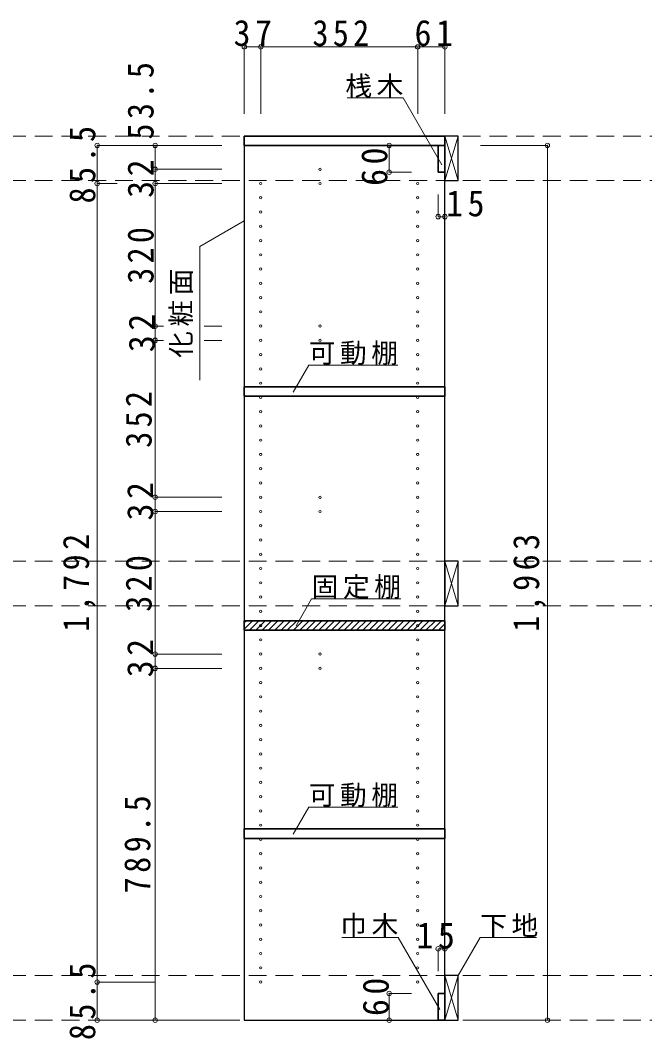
# Model space of a CAD drawing. Units: millimetres, scale not verified. Extents: x -3922 to 3878, y -2932 to 2722.
# Drawn here: x 755 to 2157, y -1724 to 533 of the extents above; entities that cross this region are included whole.
import ezdxf

# ---------------------------------------------------------------- set-up
doc = ezdxf.new("R2010")
doc.units = ezdxf.units.MM
doc.header["$LTSCALE"] = 20
doc.header["$PDMODE"] = 32
doc.header["$PDSIZE"] = 10
doc.linetypes.add('DASHED2', pattern=[3, 2, -1])
for name, color, linetype, lineweight in [('0-2', 2, 'Continuous', 35), ('0-3_固定棚', 3, 'Continuous', 25), ('0-4_可動棚', 3, 'Continuous', 25), ('0-5_側板', 4, 'Continuous', 9), ('0-7_桟木・巾木', 2, 'Continuous', 35), ('0-8', 3, 'Continuous', 25), ('0-A_文字', 7, 'Continuous', 18), ('0-B_寸法', 7, 'Continuous', 9), ('0-C_ハッチ', 4, 'Continuous', 9)]:
    doc.layers.add(name, color=color, linetype=linetype, lineweight=lineweight)
doc.styles.add('ＭＳ ゴシック', font='')
doc.styles.get('ＭＳ ゴシック').set_extended_font_data('MS Gothic')

msp = doc.modelspace()

# ---------------------------------------------------------------- linework, layer by layer
at = {"layer": '0-2'}
for p, q in [((1258.33, 272.73), (1708.33, 272.73)), ((1708.33, 272.73), (1708.33, 251.73))]:
    msp.add_line(p, q, dxfattribs=at)
msp.add_lwpolyline([(1708.33, 251.73), (1258.33, 251.73), (1258.33, 272.73)], dxfattribs=at)
at = {"layer": '0-3_固定棚', "color": 2, "lineweight": 35}
for p, q in [((1258.33, -815.27), (1708.33, -815.27)), ((1258.33, -815.27), (1258.33, -836.27)), ((1708.33, -815.27), (1708.33, -836.27)), ((1258.33, -836.27), (1708.33, -836.27))]:
    msp.add_line(p, q, dxfattribs=at)
at = {"layer": '0-4_可動棚', "color": 2, "lineweight": 35}
for p, q in [((1258.33, -311.27), (1258.33, -290.27)), ((1708.33, -290.27), (1258.33, -290.27)), ((1258.33, -1303.27), (1258.33, -1282.27)), ((1708.33, -1282.27), (1258.33, -1282.27))]:
    msp.add_line(p, q, dxfattribs=at)
for points in [[(1708.33, -290.27), (1708.33, -311.27), (1258.33, -311.27)], [(1708.33, -1282.27), (1708.33, -1303.27), (1258.33, -1303.27)]]:
    msp.add_lwpolyline(points, dxfattribs=at)
at = {"layer": '0-5_側板', "color": 3, "lineweight": 25}
for p, q in [((1708.33, 251.73), (1258.33, 251.73)), ((1708.33, -1711.27), (1708.33, 251.73))]:
    msp.add_line(p, q, dxfattribs=at)
msp.add_lwpolyline([(1258.33, 251.73), (1258.33, -1711.27), (1708.33, -1711.27)], dxfattribs=at)
at = {"layer": '0-5_側板'}
for centre in [(1428.33, 198.23), (1295.33, 166.23), (1428.33, 166.23), (1647.33, 166.23), (1295.33, 134.23), (1647.33, 134.23), (1295.33, 102.23), (1647.33, 102.23), (1295.33, 70.23), (1647.33, 70.23), (1295.33, 38.23), (1647.33, 38.23), (1295.33, 6.23), (1647.33, 6.23), (1295.33, -25.77), (1647.33, -25.77), (1295.33, -57.77), (1647.33, -57.77), (1295.33, -89.77), (1647.33, -89.77), (1295.33, -121.77), (1647.33, -121.77), (1295.33, -153.77), (1428.33, -153.77), (1647.33, -153.77), (1295.33, -185.77), (1428.33, -185.77), (1647.33, -185.77), (1295.33, -217.77), (1647.33, -217.77), (1295.33, -249.77), (1647.33, -249.77), (1295.33, -281.77), (1647.33, -281.77), (1295.33, -313.77), (1647.33, -313.77), (1295.33, -345.77), (1647.33, -345.77), (1295.33, -377.77), (1647.33, -377.77), (1295.33, -409.77), (1647.33, -409.77), (1295.33, -441.77), (1647.33, -441.77), (1295.33, -473.77), (1647.33, -473.77), (1295.33, -505.77), (1647.33, -505.77), (1295.33, -537.77), (1428.33, -537.77), (1647.33, -537.77), (1295.33, -569.77), (1428.33, -569.77), (1647.33, -569.77), (1295.33, -601.77), (1647.33, -601.77), (1295.33, -633.77), (1647.33, -633.77), (1295.33, -665.77), (1647.33, -665.77), (1295.33, -697.77), (1647.33, -697.77), (1295.33, -729.77), (1647.33, -729.77), (1295.33, -761.77), (1647.33, -761.77), (1295.33, -793.77), (1647.33, -793.77), (1295.33, -825.77), (1647.33, -825.77), (1295.33, -857.77), (1647.33, -857.77), (1295.33, -889.77), (1428.33, -889.77), (1647.33, -889.77), (1295.33, -921.77), (1428.33, -921.77), (1647.33, -921.77), (1295.33, -953.77), (1647.33, -953.77), (1295.33, -985.77), (1647.33, -985.77), (1295.33, -1017.77), (1647.33, -1017.77), (1295.33, -1049.77), (1647.33, -1049.77), (1295.33, -1081.77), (1647.33, -1081.77), (1295.33, -1113.77), (1647.33, -1113.77), (1295.33, -1145.77), (1647.33, -1145.77), (1295.33, -1177.77), (1647.33, -1177.77), (1295.33, -1209.77), (1647.33, -1209.77), (1295.33, -1241.77), (1647.33, -1241.77), (1295.33, -1273.77), (1647.33, -1273.77), (1295.33, -1305.77), (1647.33, -1305.77), (1295.33, -1337.77), (1647.33, -1337.77), (1295.33, -1369.77), (1647.33, -1369.77), (1295.33, -1401.77), (1647.33, -1401.77), (1295.33, -1433.77), (1647.33, -1433.77), (1295.33, -1465.77), (1647.33, -1465.77), (1295.33, -1497.77), (1647.33, -1497.77), (1295.33, -1529.77), (1647.33, -1529.77), (1295.33, -1561.77), (1647.33, -1561.77), (1295.33, -1593.77), (1647.33, -1593.77), (1295.33, -1625.77), (1647.33, -1625.77)]:
    msp.add_circle(centre, 2.5, dxfattribs=at)
at = {"layer": '0-7_桟木・巾木'}
for p, q in [((1708.33, 251.73), (1693.33, 251.73)), ((1693.33, 191.73), (1693.33, 251.73)), ((1708.33, 251.73), (1708.33, 191.73)), ((1693.33, -1651.27), (1708.33, -1651.27)), ((1708.33, -1651.27), (1708.33, -1711.27))]:
    msp.add_line(p, q, dxfattribs=at)
for points in [[(1708.33, 191.73), (1696.84, 191.73), (1693.33, 191.73)], [(1708.33, -1711.27), (1693.33, -1711.27), (1693.33, -1651.27)]]:
    msp.add_lwpolyline(points, dxfattribs=at)
at = {"layer": '0-8'}
for p, q in [((1708.33, 272.73), (1708.33, 172.73)), ((1738.33, 272.73), (1708.33, 272.73)), ((1738.33, 172.73), (1738.33, 272.73)), ((1708.33, 172.73), (1738.33, 172.73)), ((1708.33, -681.27), (1708.33, -781.27)), ((1738.33, -681.27), (1708.33, -681.27)), ((1738.33, -781.27), (1738.33, -681.27)), ((1708.33, -781.27), (1738.33, -781.27)), ((1708.33, -1611.27), (1708.33, -1711.27)), ((1738.33, -1611.27), (1708.33, -1611.27)), ((1738.33, -1711.27), (1738.33, -1611.27)), ((1708.33, -1711.27), (1738.33, -1711.27))]:
    msp.add_line(p, q, dxfattribs=at)
at = {"layer": '0-8', "color": 7, "lineweight": 18}
for p, q in [((1708.33, 172.73), (1738.33, 272.73)), ((1708.33, 272.73), (1738.33, 172.73)), ((1708.33, -781.27), (1738.33, -681.27)), ((1708.33, -681.27), (1738.33, -781.27)), ((1708.33, -1711.27), (1738.33, -1611.27)), ((1708.33, -1611.27), (1738.33, -1711.27))]:
    msp.add_line(p, q, dxfattribs=at)
at = {"layer": '0-A_文字'}
for p, q in [((1258.33, 82.66), (1158.33, 24.93)), ((1158.33, -275.07), (1158.33, 24.93)), ((1367.83, -301.79), (1402.85, -241.14)), ((1602.85, -241.14), (1402.85, -241.14)), ((1374.49, -826.33), (1409.5, -765.68)), ((1609.5, -765.68), (1409.5, -765.68)), ((1367.83, -1293.79), (1402.85, -1233.14)), ((1602.85, -1233.14), (1402.85, -1233.14)), ((1603.56, -1525.68), (1477.53, -1525.68)), ((1696.93, -1687.41), (1603.56, -1525.68))]:
    msp.add_line(p, q, dxfattribs=at)
for points in [[(1701.66, 208.2), (1614.99, 358.32), (1488.96, 358.32)], [(1738.33, -1611.27), (1787.75, -1525.68), (1913.78, -1525.68)]]:
    msp.add_lwpolyline(points, dxfattribs=at)
at = {"layer": '0-B_寸法', "color": 4}
for p, q in [((1258.33, 472.73), (1258.33, 322.73)), ((1258.33, 472.73), (1708.33, 472.73)), ((1295.33, 472.73), (1295.33, 322.73)), ((1647.33, 472.73), (1647.33, 322.73)), ((1708.33, 472.73), (1708.33, 322.73)), ((928.33, 251.73), (928.33, -1711.27)), ((928.33, 251.73), (1058.33, 251.73)), ((1058.33, 251.73), (1058.33, 198.23)), ((1208.33, 251.73), (1058.33, 251.73)), ((1583.33, 251.73), (1583.33, 191.73)), ((1583.33, 251.73), (1633.33, 251.73)), ((1938.33, 251.73), (1788.33, 251.73)), ((1938.33, 251.73), (1938.33, -1711.27)), ((1058.33, 198.23), (1058.33, 166.23)), ((1208.33, 198.23), (1058.33, 198.23)), ((1583.33, 191.73), (1633.33, 191.73)), ((928.33, 166.23), (973.35, 166.23)), ((1058.33, 166.23), (1058.33, -153.77)), ((1208.33, 166.23), (1058.33, 166.23)), ((1693.33, 91.73), (1693.33, 141.73)), ((1708.33, 91.73), (1708.33, 141.73)), ((1693.33, 91.73), (1708.33, 91.73)), ((1058.33, -153.77), (1058.33, -185.77)), ((1076.83, -153.77), (1058.33, -153.77)), ((1208.33, -153.77), (1168.58, -153.77)), ((1058.33, -185.77), (1058.33, -537.77)), ((1076.83, -185.77), (1058.33, -185.77)), ((1208.33, -185.77), (1168.58, -185.77)), ((1058.33, -537.77), (1058.33, -569.77)), ((1208.33, -537.77), (1058.33, -537.77)), ((1058.33, -569.77), (1058.33, -889.77)), ((1208.33, -569.77), (1058.33, -569.77)), ((1058.33, -889.77), (1058.33, -921.77)), ((1208.33, -889.77), (1058.33, -889.77)), ((1208.33, -921.77), (1058.33, -921.77)), ((1058.33, -1711.27), (1058.33, -921.77)), ((1693.33, -1551.27), (1708.33, -1551.27)), ((1693.33, -1551.27), (1693.33, -1601.27)), ((1708.33, -1551.27), (1708.33, -1601.27)), ((928.33, -1625.77), (1058.33, -1625.77)), ((1583.33, -1651.27), (1583.33, -1711.27)), ((1583.33, -1651.27), (1633.33, -1651.27)), ((928.33, -1711.27), (1058.33, -1711.27)), ((1058.33, -1711.27), (1208.33, -1711.27)), ((1583.33, -1711.27), (1633.33, -1711.27)), ((1938.33, -1711.27), (1788.33, -1711.27))]:
    msp.add_line(p, q, dxfattribs=at)
at = {"layer": '0-B_寸法', "color": 4, "linetype": 'DASHED2'}
for p, q in [((3048.33, 272.73), (-3060.67, 272.73)), ((3048.33, 172.73), (-3060.67, 172.73)), ((3048.33, -681.27), (-3060.67, -681.27)), ((3048.33, -781.27), (-3060.67, -781.27)), ((3048.33, -1611.27), (-3060.67, -1611.27)), ((3048.33, -1711.27), (-3060.67, -1711.27))]:
    msp.add_line(p, q, dxfattribs=at)
at = {"layer": '0-B_寸法'}
for p in [(1258.33, 472.73), (1295.33, 472.73), (1647.33, 472.73), (1708.33, 472.73), (928.33, 251.73), (1058.33, 251.73), (1583.33, 251.73), (1938.33, 251.73), (1058.33, 198.23), (1583.33, 191.73), (928.33, 166.23), (1058.33, 166.23), (1693.33, 91.73), (1708.33, 91.73), (1058.33, -153.77), (1058.33, -185.77), (1058.33, -537.77), (1058.33, -569.77), (1058.33, -889.77), (1058.33, -921.77), (1693.33, -1551.27), (1708.33, -1551.27), (928.33, -1625.77), (1583.33, -1651.27), (928.33, -1711.27), (1058.33, -1711.27), (1583.33, -1711.27), (1938.33, -1711.27)]:
    msp.add_point(p, dxfattribs=at)
at = {"layer": '0-C_ハッチ'}
for p, q in [((1258.33, -833.79), (1276.86, -815.27)), ((1258.33, -819.65), (1262.72, -815.27)), ((1270, -836.27), (1291, -815.27)), ((1284.14, -836.27), (1305.14, -815.27)), ((1298.29, -836.27), (1319.29, -815.27)), ((1312.43, -836.27), (1333.43, -815.27)), ((1326.57, -836.27), (1347.57, -815.27)), ((1340.71, -836.27), (1361.71, -815.27)), ((1354.86, -836.27), (1375.86, -815.27)), ((1369, -836.27), (1390, -815.27)), ((1383.14, -836.27), (1404.14, -815.27)), ((1397.28, -836.27), (1418.28, -815.27)), ((1411.42, -836.27), (1432.42, -815.27)), ((1425.57, -836.27), (1446.57, -815.27)), ((1439.71, -836.27), (1460.71, -815.27)), ((1453.85, -836.27), (1474.85, -815.27)), ((1467.99, -836.27), (1488.99, -815.27)), ((1482.13, -836.27), (1503.13, -815.27)), ((1496.28, -836.27), (1517.28, -815.27)), ((1510.42, -836.27), (1531.42, -815.27)), ((1524.56, -836.27), (1545.56, -815.27)), ((1538.7, -836.27), (1559.7, -815.27)), ((1552.85, -836.27), (1573.85, -815.27)), ((1566.99, -836.27), (1587.99, -815.27)), ((1581.13, -836.27), (1602.13, -815.27)), ((1595.27, -836.27), (1616.27, -815.27)), ((1609.41, -836.27), (1630.41, -815.27)), ((1623.56, -836.27), (1644.56, -815.27)), ((1637.7, -836.27), (1658.7, -815.27)), ((1651.84, -836.27), (1672.84, -815.27)), ((1665.98, -836.27), (1686.98, -815.27)), ((1680.12, -836.27), (1701.12, -815.27)), ((1694.27, -836.27), (1708.33, -822.2))]:
    msp.add_line(p, q, dxfattribs=at)

# ---------------------------------------------------------------- texts
at = {"layer": '0-A_文字', "char_height": 43.99, "attachment_point": 7, "style": 'ＭＳ ゴシック'}
for s, insert in [('\\T1.17;桟木', (1484.99, 358.32)), ('\\T1.17;可動棚', (1402.85, -241.14)), ('\\T1.17;固定棚', (1409.5, -765.68)), ('\\T1.17;可動棚', (1402.85, -1233.14)), ('\\T1.17;巾木', (1473.56, -1525.68)), ('\\T1.17;下地', (1787.75, -1525.68))]:
    msp.add_mtext(s, dxfattribs=dict(at, insert=insert))
at = {"layer": '0-A_文字', "insert": (1143.33, -225.07), "char_height": 43.99, "attachment_point": 7, "rotation": 90, "style": 'ＭＳ ゴシック'}
msp.add_mtext('\\T1.17;化粧面', dxfattribs=at)
at = {"layer": '0-B_寸法', "char_height": 58.65, "attachment_point": 7, "style": 'ＭＳ ゴシック'}
for s, insert in [('\\T1.27;\\W0.95;37', (1234.33, 473.94)), ('\\T1.27;\\W0.9;352', (1411.33, 473.94)), ('\\T1.27;\\W0.95;61', (1640.33, 473.94)), ('\\T1.27;\\W0.95;15', (1711.23, 91.73)), ('\\T1.27;\\W0.95;15', (1644.49, -1551.27))]:
    msp.add_mtext(s, dxfattribs=dict(at, insert=insert))
at = {"layer": '0-B_寸法', "char_height": 58.65, "attachment_point": 7, "rotation": 90, "style": 'ＭＳ ゴシック'}
for s, insert in [('\\T1.28;\\W0.9;53.5', (1055.72, 264.81)), ('\\T1.28;\\W0.9;85.5', (925.01, 121.48)), ('\\T1.27;\\W0.95;60', (1580.13, 160.86)), ('\\T1.27;\\W0.95;32', (1055.72, 134.1)), ('\\T1.27;\\W0.9;320', (1055.72, -58.77)), ('\\T1.27;\\W0.95;32', (1058.33, -212.27)), ('\\T1.27;\\W0.9;352', (1051.42, -426.77)), ('\\T1.27;\\W0.95;32', (1054.82, -589.89)), ('\\T1.28;\\W0.9;1,792', (925.01, -839.77)), ('\\T1.28;\\W0.9;1,963', (1935.01, -839.77)), ('\\T1.27;\\W0.9;320', (1051.42, -794.77)), ('\\T1.27;\\W0.95;32', (1054.82, -941.89)), ('\\T1.28;\\W0.9;789.5', (1048.33, -1426.52)), ('\\T1.28;\\W0.9;85.5', (925.01, -1756.02)), ('\\T1.27;\\W0.95;60', (1583.33, -1702.05))]:
    msp.add_mtext(s, dxfattribs=dict(at, insert=insert))

doc.saveas('drawing.dxf')
